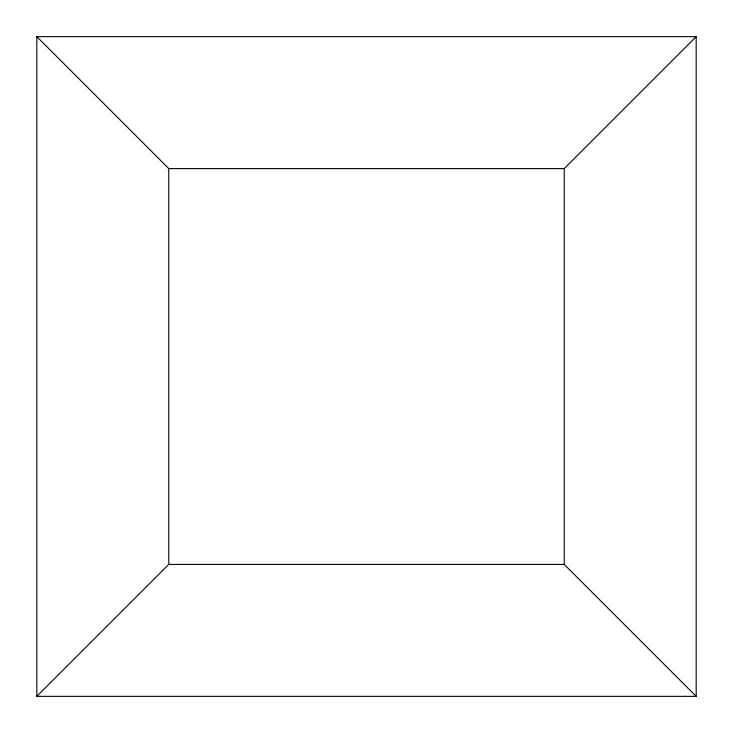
<?xml version="1.0" encoding="UTF-8"?>
<svg xmlns="http://www.w3.org/2000/svg" width="733" height="733" viewBox="0 0 733 733"><rect width="100%" height="100%" fill="white"/><g stroke="black" fill="none" stroke-linecap="round" stroke-linejoin="round"><path stroke-width="1.1" d="M696.176 696.35L564.236 564.41L564.236 168.59L696.176 36.65L696.176 696.35L36.824 696.35L36.824 36.65L696.176 36.65M36.824 696.35L168.764 564.41L168.764 168.59L36.824 36.65M168.764 168.59L564.236 168.59M168.764 564.41L564.236 564.41"/></g></svg>
